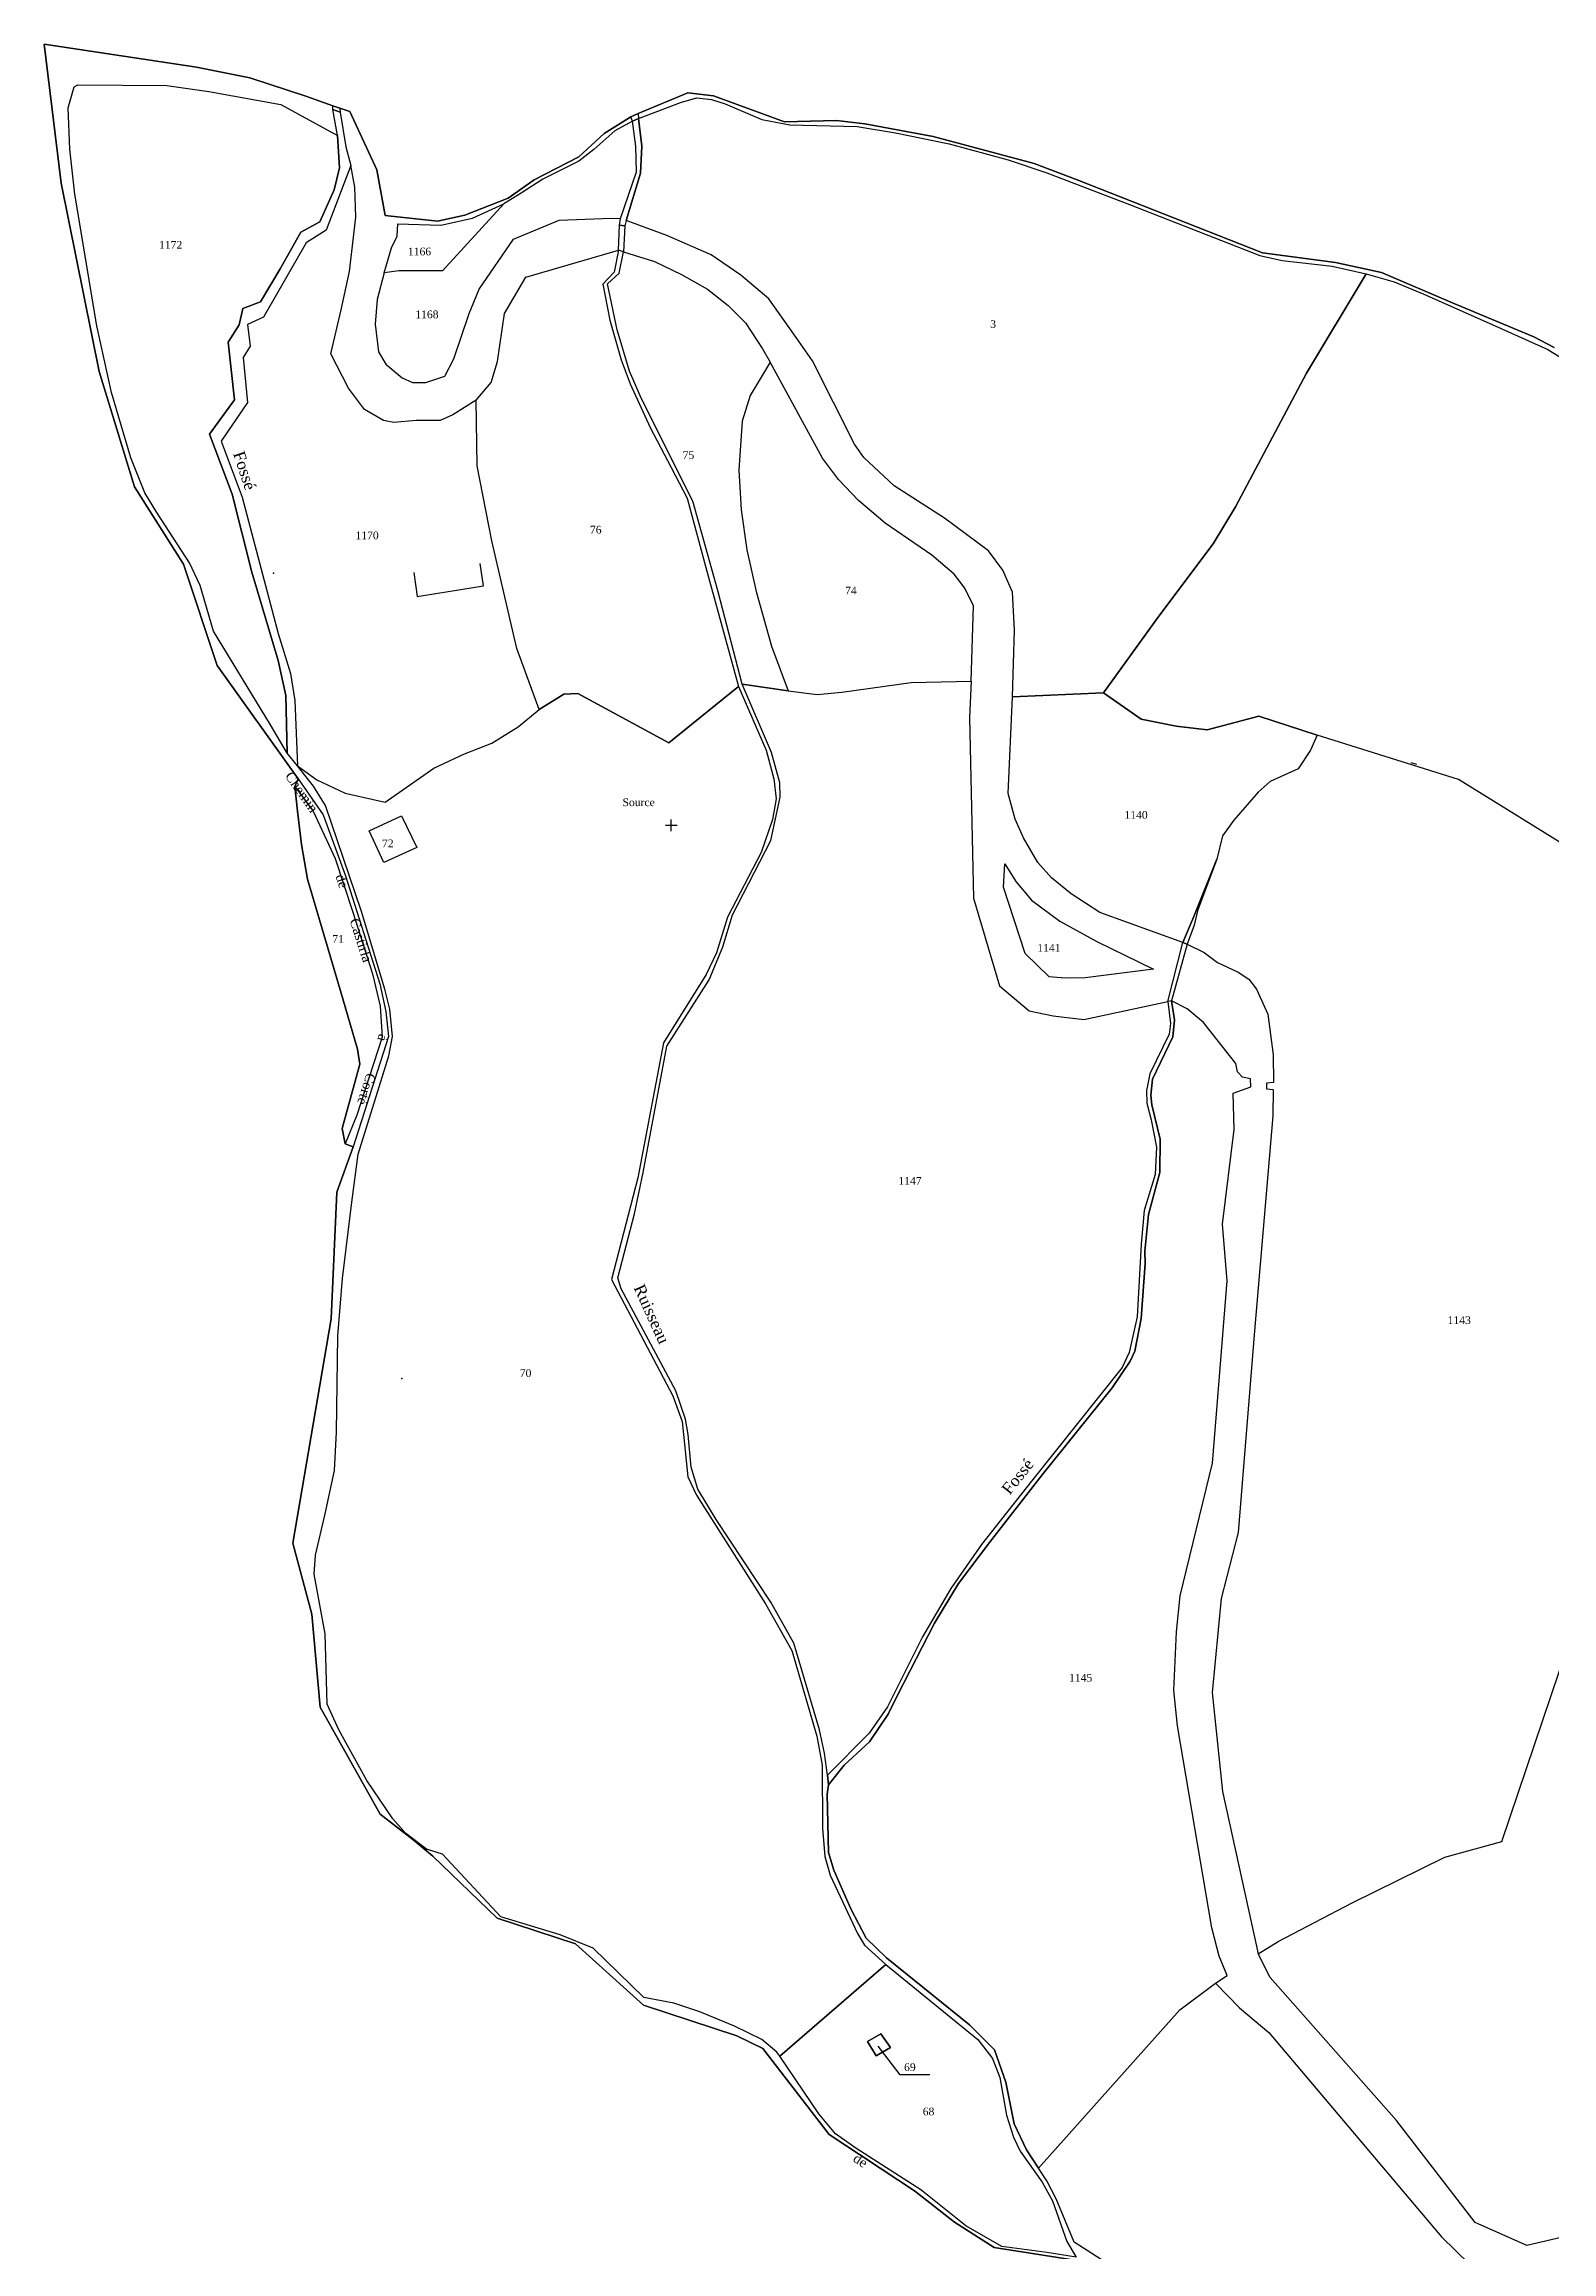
# Model space of a CAD drawing. Extents: x 1206804 to 1210977, y 6152742 to 6157901.
# Drawn here: x 1206804 to 1207196, y 6157327 to 6157901 of the extents above; entities that cross this region are included whole.
import ezdxf

# ---------------------------------------------------------------- set-up
doc = ezdxf.new("R2010")
doc.units = 0
doc.linetypes.add('CONTINU', pattern=[0])
doc.layers.get('0').update_dxf_attribs({"linetype": 'CONTINU'})
for name, color, linetype in [('1FLECHEFL', 7, 'CONTINU'), ('1LIEUDIT', 7, 'CONTINU'), ('1PARCELLE', 7, 'CONTINU'), ('1SECTION', 7, 'CONTINU'), ('1SUBDSECT', 7, 'CONTINU'), ('1TRONFLUV', 7, 'CONTINU'), ('1TROUPARCELLE', 7, 'CONTINU'), ('1ZONCOMM', 7, 'CONTINU'), ('3BATIDUR', 7, 'CONTINU'), ('3CADB', 7, 'CONTINU'), ('3CALVAIRE', 7, 'CONTINU'), ('3CALVAIRETEX', 7, 'CONTINU'), ('3FISCLINE', 7, 'CONTINUOUS'), ('3FLECHEPAR', 7, 'CONTINU'), ('3MURNONMI', 7, 'CONTINU'), ('3PARCELLETEX', 7, 'CONTINU'), ('3PONT', 7, 'CONTINU'), ('3TRONFLUVTEX', 7, 'CONTINU'), ('3ZONCOMMTEX', 7, 'CONTINU')]:
    doc.layers.add(name, color=color, linetype=linetype)
doc.styles.get("Standard").update_dxf_attribs({"font": 'Times New Roman'})

# ---------------------------------------------------------------- blocks, each defined once
blk = doc.blocks.new('CADORDB')
blk.add_point((0, 0))
blk = doc.blocks.new('DETATOPO')
for points in [[(-1.5, 0), (1.5, 0)], [(0, -1.5), (0, 1.5)]]:
    blk.add_lwpolyline(points)
blk = doc.blocks.new('FLECHRU1')
blk.add_point((0, 0))
blk = doc.blocks.new('MURNOMI')
blk.add_line((-0.75, 0.5), (0.75, 0.5))

msp = doc.modelspace()

# ---------------------------------------------------------------- linework, layer by layer
at = {"layer": '1LIEUDIT'}
msp.add_lwpolyline([(1207072.26, 6157325.24), (1207051.26, 6157328.54), (1207040.92, 6157335.09), (1207030.57, 6157343.23), (1207008.4, 6157357.87), (1206991.15, 6157380.25), (1206984.38, 6157383.53), (1206960.15, 6157391.48), (1206942.45, 6157407.42), (1206922.1, 6157414.15), (1206905.36, 6157430.22), (1206900.15, 6157434.58), (1206891.65, 6157441.14), (1206876.05, 6157468.96), (1206873.92, 6157493.11), (1206868.98, 6157511.56), (1206878.88, 6157569.82), (1206880.41, 6157602.74), (1206884.6, 6157614.51), (1206882.6, 6157615.26), (1206881.77, 6157619.28), (1206886.34, 6157636.01), (1206885.79, 6157639.91), (1206881.96, 6157652.96), (1206872.76, 6157684.04), (1206871.24, 6157693.05), (1206870.14, 6157701.75), (1206869.52, 6157708.14), (1206869.52, 6157708.14), (1206870.36, 6157710.15), (1206849.26, 6157739.54), (1206840.51, 6157765.94), (1206827.79, 6157785.96), (1206818.59, 6157815.96), (1206808.74, 6157864.88), (1206804.31, 6157901.02), (1206843.93, 6157895.01), (1206857.82, 6157892.23), (1206872.36, 6157887.49), (1206879.34, 6157885.03), (1206881.21, 6157884.38), (1206883.77, 6157883.48), (1206890.76, 6157868.34), (1206892.94, 6157856.54), (1206906.6, 6157855), (1206913.66, 6157856.56), (1206924.95, 6157860.97), (1206931.73, 6157865.77), (1206943.27, 6157871.71), (1206949.86, 6157877.78), (1206956.81, 6157882.17), (1206958.75, 6157882.98), (1206971.6, 6157888.33), (1206978.3, 6157887.56), (1206996.73, 6157880.84), (1207010.31, 6157881.18), (1207017.65, 6157880.34), (1207035.42, 6157877.06), (1207061.62, 6157870.04), (1207072.85, 6157865.75), (1207121.03, 6157846.78), (1207139.96, 6157844.32), (1207151.97, 6157841.68), (1207170.6, 6157833.75), (1207191.53, 6157824.99), (1207196.84, 6157822.18)], dxfattribs=at)
at = {"layer": '1PARCELLE'}
for points in [[(1206867.13, 6157731.82), (1206867.48, 6157716.76), (1206863.18, 6157724.14), (1206848.3, 6157748.54), (1206844.85, 6157760.35), (1206842.07, 6157766.25), (1206833.61, 6157779.29), (1206830.51, 6157784.48), (1206826.86, 6157793.5), (1206821.83, 6157810.53), (1206818.04, 6157827.79), (1206812.32, 6157862.05), (1206810.95, 6157873.73), (1206810.55, 6157884.46), (1206812.14, 6157889.97), (1206813.08, 6157890.48), (1206836.21, 6157890.3), (1206847.14, 6157888.75), (1206865.87, 6157885.34), (1206880.61, 6157877.26), (1206881.05, 6157868.85), (1206879.67, 6157863.21), (1206875.96, 6157854.87), (1206871.02, 6157852.21), (1206865.64, 6157842.67), (1206860.53, 6157834.08), (1206855.95, 6157832.38), (1206854.99, 6157828.11), (1206852.15, 6157823.63), (1206853.82, 6157808.58), (1206847.3, 6157799.69), (1206853.21, 6157784.07), (1206858.32, 6157763.84), (1206865.16, 6157740.84), (1206867.13, 6157731.82)], [(1207147.99, 6157841.36), (1207132.49, 6157815.57), (1207114.02, 6157780.8), (1207108.16, 6157771.21), (1207094.08, 6157752.4), (1207079.71, 6157732.45), (1207055.99, 6157731.46), (1207056.54, 6157748.78), (1207056.06, 6157758.6), (1207053.56, 6157764.37), (1207049.83, 6157769.37), (1207038.33, 6157777.82), (1207025.23, 6157786.27), (1207017.37, 6157793.66), (1207014.94, 6157797.08), (1207004.02, 6157818.73), (1206999.18, 6157825.68), (1206992.67, 6157834.83), (1206985.43, 6157841.03), (1206977.7, 6157846.3), (1206966.17, 6157851.29), (1206955.58, 6157855.21), (1206959.3, 6157867.47), (1206959.65, 6157874.51), (1206958.82, 6157881.69), (1206970.02, 6157885.99), (1206973.94, 6157887.07), (1206977.81, 6157886.68), (1206981.32, 6157885.48), (1206990.91, 6157881.42), (1206998.19, 6157880.02), (1207015.61, 6157879.61), (1207025.64, 6157877.97), (1207039.57, 6157875.1), (1207054.92, 6157870.97), (1207064.93, 6157867.59), (1207086.47, 6157859.34), (1207120.3, 6157846.07), (1207126.1, 6157844.84), (1207139.16, 6157843.35), (1207147.99, 6157841.36)], [(1206923.79, 6157859.57), (1206907.82, 6157842.09), (1206896.48, 6157842.16), (1206892.72, 6157841.59), (1206890.86, 6157834.68), (1206890.4, 6157828.27), (1206891.23, 6157821.1), (1206893.12, 6157817.91), (1206897.42, 6157814.36), (1206900.1, 6157813.14), (1206903.51, 6157813.14), (1206908.47, 6157814.75), (1206910.8, 6157819.24), (1206914.82, 6157831.02), (1206917.42, 6157837.39), (1206926.31, 6157850.39), (1206938.18, 6157855.28), (1206951.71, 6157855.84), (1206954.13, 6157855.7), (1206958.29, 6157867.85), (1206958.1, 6157874.51), (1206957.21, 6157881), (1206952.63, 6157878.52), (1206947.19, 6157873.62), (1206943.29, 6157870.62), (1206933.98, 6157865.96), (1206928.32, 6157862.26), (1206923.79, 6157859.57)], [(1206933, 6157728.14), (1206927.21, 6157743.99), (1206920.72, 6157771.98), (1206916.87, 6157791.5), (1206916.59, 6157808.54), (1206910.58, 6157804.71), (1206907.29, 6157803.25), (1206901.04, 6157803.24), (1206895.23, 6157802.68), (1206892.52, 6157803.25), (1206887.59, 6157806.1), (1206883.46, 6157811.68), (1206878.84, 6157820.55), (1206881.53, 6157832.03), (1206883.69, 6157841.97), (1206885.35, 6157856.05), (1206885.07, 6157863.9), (1206884.03, 6157869.51), (1206877.65, 6157852.68), (1206872.4, 6157849.38), (1206861.34, 6157830.06), (1206857.2, 6157828.14), (1206857.84, 6157822.58), (1206856.03, 6157819.6), (1206857.21, 6157807.92), (1206850.33, 6157797.87), (1206855.82, 6157783.32), (1206865.18, 6157747.91), (1206868.32, 6157737.46), (1206869.48, 6157730.47), (1206870.15, 6157713.52), (1206875.16, 6157709.89), (1206882.58, 6157706.38), (1206892.96, 6157704.06), (1206905.58, 6157712.91), (1206913.6, 6157716.6), (1206920.66, 6157719.39), (1206927.57, 6157723.65), (1206933, 6157728.14)], [(1206923.79, 6157859.57), (1206907.82, 6157842.09), (1206896.48, 6157842.16), (1206892.72, 6157841.59), (1206894.63, 6157848.13), (1206896.07, 6157851.12), (1206896.27, 6157854.3), (1206907.43, 6157854.02), (1206915.69, 6157855.82), (1206923.79, 6157859.57)], [(1206933, 6157728.14), (1206927.21, 6157743.99), (1206920.72, 6157771.98), (1206916.87, 6157791.5), (1206916.59, 6157808.54), (1206920.48, 6157813.15), (1206922.12, 6157818.57), (1206924.01, 6157831.08), (1206929.52, 6157840.46), (1206953.62, 6157847.52), (1206952.52, 6157841.77), (1206949.54, 6157838.66), (1206951.39, 6157829.28), (1206954.28, 6157819.04), (1206956.61, 6157812.79), (1206961.83, 6157801.42), (1206967.29, 6157791), (1206971.49, 6157783.09), (1206976.3, 6157765.02), (1206984.78, 6157734.1), (1206966.67, 6157719.53), (1206943.02, 6157732.33), (1206939.38, 6157732.14), (1206933, 6157728.14)], [(1206997.74, 6157733), (1206985.74, 6157734.69), (1206979.5, 6157758.72), (1206972.94, 6157782.26), (1206959.55, 6157808.84), (1206956.47, 6157816.09), (1206953.29, 6157826.8), (1206950.76, 6157838.76), (1206953.77, 6157841.52), (1206954.92, 6157847.03), (1206962.94, 6157844.58), (1206969.99, 6157841.18), (1206976.78, 6157837.33), (1206982.16, 6157833.1), (1206986.59, 6157828.62), (1206991.05, 6157821.86), (1206993.05, 6157818.38), (1206987.8, 6157809.73), (1206985.79, 6157803.04), (1206984.86, 6157790.36), (1206985.47, 6157779.99), (1206986.95, 6157769.63), (1206989.4, 6157758.79), (1206993.37, 6157744.6), (1206997.74, 6157733)], [(1206997.74, 6157733), (1207005.23, 6157732.08), (1207011.64, 6157732.64), (1207029.7, 6157735.16), (1207045.27, 6157735.51), (1207045.87, 6157755.1), (1207043.68, 6157759.71), (1207040.89, 6157763.28), (1207035.06, 6157768.28), (1207022.93, 6157776.58), (1207015.96, 6157782.49), (1207010.82, 6157787.88), (1207006.67, 6157793.45), (1206993.05, 6157818.38), (1206987.8, 6157809.73), (1206985.79, 6157803.04), (1206984.86, 6157790.36), (1206985.47, 6157779.99), (1206986.95, 6157769.63), (1206989.4, 6157758.79), (1206993.37, 6157744.6), (1206997.74, 6157733)], [(1206994.81, 6157379.28), (1206990.84, 6157382.61), (1206983.76, 6157386.08), (1206974.73, 6157389.79), (1206968, 6157392.04), (1206960.23, 6157393.48), (1206947.07, 6157406.33), (1206938.43, 6157409.79), (1206923.05, 6157414.44), (1206907.9, 6157430.73), (1206903.68, 6157432.02), (1206898.26, 6157436.2), (1206894.93, 6157439.96), (1206888.23, 6157449.85), (1206880.95, 6157463), (1206877.92, 6157469.71), (1206877.36, 6157487.95), (1206874.49, 6157503.46), (1206874.83, 6157508.42), (1206877.32, 6157519.16), (1206879.77, 6157530.46), (1206880.3, 6157540.39), (1206880.69, 6157565.44), (1206881.86, 6157580.35), (1206884.26, 6157600.15), (1206885.94, 6157612.58), (1206893.95, 6157638.13), (1206894.89, 6157643.2), (1206894.15, 6157650.32), (1206892.91, 6157655.51), (1206886.77, 6157675.69), (1206877.49, 6157703.18), (1206874.34, 6157708.24), (1206870.15, 6157713.52), (1206875.16, 6157709.89), (1206882.58, 6157706.38), (1206892.96, 6157704.06), (1206905.58, 6157712.91), (1206913.6, 6157716.6), (1206920.66, 6157719.39), (1206927.57, 6157723.65), (1206933, 6157728.14), (1206939.38, 6157732.14), (1206943.02, 6157732.33), (1206966.67, 6157719.53), (1206984.78, 6157734.1), (1206991.97, 6157717.58), (1206994.02, 6157710.15), (1206994.58, 6157704.97), (1206993.61, 6157699.59), (1206990.73, 6157690.98), (1206981.93, 6157674.15), (1206979.06, 6157664.94), (1206976.38, 6157659.33), (1206965.29, 6157641.5), (1206958.67, 6157606.48), (1206951.78, 6157580.05), (1206967.76, 6157549.85), (1206970.13, 6157543.18), (1206971.61, 6157528.8), (1206973.87, 6157524.04), (1206991.86, 6157495.82), (1206998.66, 6157483.67), (1207005.18, 6157461.37), (1207006.54, 6157453.9), (1207006.63, 6157437.47), (1207007.23, 6157430.14), (1207008.63, 6157425.29), (1207015.71, 6157410.12), (1207017.6, 6157407.05), (1207023.13, 6157402.05), (1206995.57, 6157378.29), (1206994.81, 6157379.28)], [(1206997.74, 6157733), (1207005.23, 6157732.08), (1207011.64, 6157732.64), (1207029.7, 6157735.16), (1207045.27, 6157735.51), (1207044.88, 6157726.1), (1207045.92, 6157679.11), (1207052.62, 6157656.31), (1207060.36, 6157649.83), (1207066.61, 6157648.52), (1207074.53, 6157647.59), (1207096.41, 6157652.26), (1207097.06, 6157646.59), (1207096.79, 6157643.79), (1207091.77, 6157633.51), (1207090.9, 6157629.19), (1207090.91, 6157625.88), (1207092.08, 6157621.51), (1207093.44, 6157614.45), (1207093.11, 6157607.35), (1207090.27, 6157598), (1207089.45, 6157589.24), (1207088.4, 6157570.37), (1207086.38, 6157561.11), (1207084.58, 6157557.21), (1207060.97, 6157527.68), (1207047.99, 6157511.17), (1207040.01, 6157499.73), (1207032.67, 6157487.22), (1207023.58, 6157469.06), (1207018.8, 6157462.21), (1207007.94, 6157451.26), (1207007.18, 6157456.98), (1207005.85, 6157463.07), (1206999.18, 6157485.57), (1206993.17, 6157496.24), (1206979.03, 6157517.66), (1206974.22, 6157525.59), (1206972.48, 6157531.3), (1206971.75, 6157539.81), (1206971.06, 6157543.77), (1206968.52, 6157551.09), (1206954.34, 6157577.63), (1206953.42, 6157580.44), (1206957.75, 6157597.09), (1206960.01, 6157607.83), (1206966.18, 6157640.7), (1206977.17, 6157657.95), (1206980.69, 6157666.44), (1206983.25, 6157674.76), (1206993.22, 6157694.09), (1206995.67, 6157705.36), (1206995.58, 6157709.08), (1206993.38, 6157716.98), (1206985.74, 6157734.69), (1206997.74, 6157733)], [(1207079.71, 6157732.45), (1207089.51, 6157725.64), (1207098.58, 6157723.84), (1207106.62, 6157722.89), (1207120.04, 6157726.39), (1207135.25, 6157721.48), (1207133.53, 6157717.59), (1207130.29, 6157712.71), (1207122.99, 6157709.43), (1207119.85, 6157706.63), (1207113.54, 6157699.41), (1207110.62, 6157695.3), (1207109.12, 6157689.25), (1207103.16, 6157674.38), (1207100.28, 6157667.57), (1207078.77, 6157675.37), (1207071.28, 6157680.22), (1207066.18, 6157684.44), (1207062.6, 6157688.38), (1207058.88, 6157694.78), (1207056.71, 6157699.66), (1207054.91, 6157706.35), (1207055.99, 6157731.46), (1207079.71, 6157732.45)], [(1206885.6, 6157622.78), (1206882.6, 6157615.26), (1206881.77, 6157619.28), (1206886.34, 6157636.01), (1206885.79, 6157639.91), (1206881.96, 6157652.96), (1206872.76, 6157684.04), (1206871.24, 6157693.05), (1206870.14, 6157701.75), (1206869.52, 6157708.14), (1206874.21, 6157701.76), (1206879.93, 6157689.4), (1206884.55, 6157675.5), (1206889.67, 6157659.51), (1206891.69, 6157651.06), (1206892.14, 6157643), (1206885.6, 6157622.78)], [(1206892.61, 6157688.41), (1206888.77, 6157696.62), (1206897.23, 6157700.53), (1206901.18, 6157692.33), (1206892.61, 6157688.41)], [(1207053.68, 6157681.97), (1207054.07, 6157688.02), (1207056.91, 6157683.48), (1207060.98, 6157678.62), (1207068.33, 6157673.12), (1207077.97, 6157667.88), (1207092.66, 6157660.7), (1207074.93, 6157658.42), (1207069.7, 6157658.36), (1207065.57, 6157658.72), (1207059.29, 6157664.77), (1207053.68, 6157681.97)], [(1207062.83, 6157349.12), (1207099.57, 6157390.25), (1207108.78, 6157397.25), (1207111.83, 6157399.24), (1207109.76, 6157404.21), (1207107.85, 6157411.6), (1207098.95, 6157464.07), (1207097.97, 6157473.29), (1207098.68, 6157488.47), (1207099.65, 6157497.85), (1207108, 6157532.32), (1207109.1, 6157545.17), (1207111.87, 6157579.67), (1207110.65, 6157594.4), (1207113.68, 6157619.03), (1207113.43, 6157628.47), (1207117.96, 6157630.07), (1207117.91, 6157632.16), (1207115.81, 6157632.66), (1207114.49, 6157633.97), (1207114.11, 6157636.21), (1207105.64, 6157646.85), (1207101.47, 6157650.38), (1207097.37, 6157652.41), (1207098.13, 6157647.54), (1207097.73, 6157643.12), (1207092.43, 6157632.11), (1207091.96, 6157627.94), (1207092.23, 6157625.4), (1207094.45, 6157616.48), (1207094.3, 6157607.81), (1207091.39, 6157596.98), (1207090.46, 6157587.41), (1207090.52, 6157584.17), (1207089.5, 6157569.89), (1207087.8, 6157561.42), (1207086.6, 6157558.81), (1207081.91, 6157551.87), (1207063.73, 6157529.3), (1207050.04, 6157511.69), (1207042.03, 6157501.05), (1207035.76, 6157490.75), (1207026.18, 6157472.02), (1207023.75, 6157467.13), (1207018.9, 6157459.95), (1207012.3, 6157453.84), (1207008.18, 6157448.79), (1207007.87, 6157446.36), (1207008.2, 6157431.14), (1207009.55, 6157426.61), (1207013.99, 6157416.49), (1207018.03, 6157408.91), (1207023.3, 6157403.8), (1207044.89, 6157386.39), (1207051.37, 6157379.86), (1207054.34, 6157371.48), (1207056.5, 6157360.71), (1207059.69, 6157353.88), (1207062.83, 6157349.12)], [(1207064.99, 6157327.26), (1207053.28, 6157328.8), (1207043.87, 6157334.17), (1207032.24, 6157343.51), (1207015.34, 6157354.31), (1207010.03, 6157358.09), (1207005.71, 6157363.24), (1206995.57, 6157378.29), (1207023.13, 6157402.05), (1207047.06, 6157382.57), (1207050.8, 6157377.64), (1207052.7, 6157372.71), (1207054.51, 6157362.93), (1207056.27, 6157357.17), (1207058.06, 6157353.58), (1207063.77, 6157345.49), (1207066.44, 6157340.65), (1207070.19, 6157330.07), (1207072.59, 6157326.03), (1207064.99, 6157327.26)], [(1207021.79, 6157384.04), (1207018.36, 6157382.06), (1207020.63, 6157378.38), (1207024.32, 6157380.53), (1207021.79, 6157384.04)]]:
    msp.add_lwpolyline(points, close=True, dxfattribs=at)
for points in [[(1207203.55, 6157690.35), (1207172, 6157709.94), (1207135.25, 6157721.48), (1207120.04, 6157726.39), (1207106.62, 6157722.89), (1207098.58, 6157723.84), (1207089.51, 6157725.64), (1207079.71, 6157732.45), (1207094.08, 6157752.4), (1207108.16, 6157771.21), (1207114.02, 6157780.8), (1207132.49, 6157815.57), (1207147.99, 6157841.36), (1207155.28, 6157839.28), (1207162.96, 6157836.02), (1207181.51, 6157827.82), (1207195.18, 6157821.7), (1207201.88, 6157817.65)], [(1207203.55, 6157690.35), (1207172, 6157709.94), (1207135.25, 6157721.48), (1207133.53, 6157717.59), (1207130.29, 6157712.71), (1207122.99, 6157709.43), (1207119.85, 6157706.63), (1207113.54, 6157699.41), (1207110.62, 6157695.3), (1207109.12, 6157689.25), (1207104.14, 6157675.83), (1207103.22, 6157672.13), (1207101.46, 6157667.14), (1207105.81, 6157664.97), (1207109.29, 6157662.45), (1207114.7, 6157659.92), (1207117.5, 6157658.06), (1207119.45, 6157655.45), (1207122.42, 6157648.97), (1207123.78, 6157638.41), (1207123.84, 6157631.24), (1207122.08, 6157631.03), (1207122.07, 6157629.6), (1207123.76, 6157629.41), (1207123.67, 6157622.58), (1207118.94, 6157566.69), (1207114.68, 6157514.27), (1207110.26, 6157497.16), (1207107.93, 6157472.73), (1207110.59, 6157446.98), (1207119.86, 6157404.81), (1207119.86, 6157404.81), (1207125.1, 6157408.05), (1207144.34, 6157418.1), (1207168.42, 6157429.98), (1207183.23, 6157434.01), (1207208.68, 6157509.37)], [(1207215, 6157334.98), (1207189.76, 6157329.02), (1207176.29, 6157335.01), (1207155.86, 6157361.54), (1207123.03, 6157398.68), (1207119.86, 6157404.81), (1207125.1, 6157408.05), (1207144.34, 6157418.1), (1207168.42, 6157429.98), (1207183.23, 6157434.01), (1207208.68, 6157509.37)], [(1207095.3, 6157315.06), (1207072.06, 6157329.91), (1207067.42, 6157341.21), (1207064.99, 6157345.9), (1207062.83, 6157349.12), (1207099.57, 6157390.25), (1207108.78, 6157397.25), (1207115.01, 6157390.83), (1207122.65, 6157384.4), (1207167.57, 6157331.31), (1207178.61, 6157320.49)]]:
    msp.add_lwpolyline(points, dxfattribs=at)
at = {"layer": '1SECTION'}
msp.add_lwpolyline([(1207196.84, 6157822.18), (1207191.53, 6157824.99), (1207170.6, 6157833.75), (1207151.97, 6157841.68), (1207139.96, 6157844.32), (1207121.03, 6157846.78), (1207072.85, 6157865.75), (1207061.62, 6157870.04), (1207035.42, 6157877.06), (1207017.65, 6157880.34), (1207010.31, 6157881.18), (1206996.73, 6157880.84), (1206978.3, 6157887.56), (1206971.6, 6157888.33), (1206958.75, 6157882.98), (1206956.81, 6157882.17), (1206949.86, 6157877.78), (1206943.27, 6157871.71), (1206931.73, 6157865.77), (1206924.95, 6157860.97), (1206913.66, 6157856.56), (1206906.6, 6157855), (1206892.94, 6157856.54), (1206890.76, 6157868.34), (1206883.77, 6157883.48), (1206881.21, 6157884.38), (1206879.34, 6157885.03), (1206872.36, 6157887.49), (1206857.82, 6157892.23), (1206843.93, 6157895.01), (1206804.31, 6157901.02), (1206808.74, 6157864.88), (1206818.59, 6157815.96), (1206827.79, 6157785.96), (1206840.51, 6157765.94), (1206849.26, 6157739.54), (1206870.36, 6157710.15), (1206869.52, 6157708.14), (1206870.14, 6157701.75), (1206871.24, 6157693.05), (1206872.76, 6157684.04), (1206881.96, 6157652.96), (1206885.79, 6157639.91), (1206886.34, 6157636.01), (1206881.77, 6157619.28), (1206882.6, 6157615.26), (1206884.6, 6157614.51), (1206880.41, 6157602.74), (1206878.88, 6157569.82), (1206868.98, 6157511.56), (1206873.92, 6157493.11), (1206876.05, 6157468.96), (1206891.65, 6157441.14), (1206900.15, 6157434.58), (1206905.36, 6157430.22), (1206922.1, 6157414.15), (1206942.45, 6157407.42), (1206960.15, 6157391.48), (1206984.38, 6157383.53), (1206991.15, 6157380.25), (1207008.4, 6157357.87), (1207030.57, 6157343.23), (1207040.92, 6157335.09), (1207051.26, 6157328.54), (1207072.26, 6157325.24)], dxfattribs=at)
at = {"layer": '1SUBDSECT'}
msp.add_lwpolyline([(1207196.84, 6157822.18), (1207191.53, 6157824.99), (1207170.6, 6157833.75), (1207151.97, 6157841.68), (1207139.96, 6157844.32), (1207121.03, 6157846.78), (1207072.85, 6157865.75), (1207061.62, 6157870.04), (1207035.42, 6157877.06), (1207017.65, 6157880.34), (1207010.31, 6157881.18), (1206996.73, 6157880.84), (1206978.3, 6157887.56), (1206971.6, 6157888.33), (1206958.75, 6157882.98), (1206956.81, 6157882.17), (1206949.86, 6157877.78), (1206943.27, 6157871.71), (1206931.73, 6157865.77), (1206924.95, 6157860.97), (1206913.66, 6157856.56), (1206906.6, 6157855), (1206892.94, 6157856.54), (1206890.76, 6157868.34), (1206883.77, 6157883.48), (1206881.21, 6157884.38), (1206879.34, 6157885.03), (1206872.36, 6157887.49), (1206857.82, 6157892.23), (1206843.93, 6157895.01), (1206804.31, 6157901.02), (1206808.74, 6157864.88), (1206818.59, 6157815.96), (1206827.79, 6157785.96), (1206840.51, 6157765.94), (1206849.26, 6157739.54), (1206870.36, 6157710.15), (1206869.52, 6157708.14), (1206870.14, 6157701.75), (1206871.24, 6157693.05), (1206872.76, 6157684.04), (1206881.96, 6157652.96), (1206885.79, 6157639.91), (1206886.34, 6157636.01), (1206881.77, 6157619.28), (1206882.6, 6157615.26), (1206884.6, 6157614.51), (1206880.41, 6157602.74), (1206878.88, 6157569.82), (1206868.98, 6157511.56), (1206873.92, 6157493.11), (1206876.05, 6157468.96), (1206891.65, 6157441.14), (1206900.15, 6157434.58), (1206905.36, 6157430.22), (1206922.1, 6157414.15), (1206942.45, 6157407.42), (1206960.15, 6157391.48), (1206984.38, 6157383.53), (1206991.15, 6157380.25), (1207008.4, 6157357.87), (1207030.57, 6157343.23), (1207040.92, 6157335.09), (1207051.26, 6157328.54), (1207072.26, 6157325.24)], dxfattribs=at)
at = {"layer": '1TRONFLUV'}
for points in [[(1206870.15, 6157713.52), (1206867.48, 6157716.76), (1206867.13, 6157731.82), (1206865.16, 6157740.84), (1206858.32, 6157763.84), (1206853.21, 6157784.07), (1206847.3, 6157799.69), (1206853.82, 6157808.58), (1206852.15, 6157823.63), (1206854.99, 6157828.11), (1206855.95, 6157832.38), (1206860.53, 6157834.08), (1206865.64, 6157842.67), (1206871.02, 6157852.21), (1206875.96, 6157854.87), (1206879.67, 6157863.21), (1206881.05, 6157868.85), (1206880.61, 6157877.26), (1206879.35, 6157884.02), (1206881.25, 6157883.31), (1206882.77, 6157874.32), (1206884.03, 6157869.51), (1206877.65, 6157852.68), (1206872.4, 6157849.38), (1206861.34, 6157830.06), (1206857.2, 6157828.14), (1206857.84, 6157822.58), (1206856.03, 6157819.6), (1206857.21, 6157807.92), (1206850.33, 6157797.87), (1206855.82, 6157783.32), (1206865.18, 6157747.91), (1206868.32, 6157737.46), (1206869.48, 6157730.47), (1206870.15, 6157713.52)], [(1206955.58, 6157855.21), (1206955.27, 6157853.85), (1206953.83, 6157853.96), (1206954.13, 6157855.7), (1206958.29, 6157867.85), (1206958.1, 6157874.51), (1206957.21, 6157881), (1206958.82, 6157881.69), (1206959.65, 6157874.51), (1206959.3, 6157867.47), (1206955.58, 6157855.21)], [(1207109.12, 6157689.25), (1207104.14, 6157675.83), (1207103.22, 6157672.13), (1207101.46, 6157667.14), (1207100.28, 6157667.57), (1207103.16, 6157674.38), (1207109.12, 6157689.25)], [(1207007.94, 6157451.26), (1207008.18, 6157448.79), (1207012.3, 6157453.84), (1207018.9, 6157459.95), (1207023.75, 6157467.13), (1207026.18, 6157472.02), (1207035.76, 6157490.75), (1207042.03, 6157501.05), (1207050.04, 6157511.69), (1207063.73, 6157529.3), (1207081.91, 6157551.87), (1207086.6, 6157558.81), (1207087.8, 6157561.42), (1207089.5, 6157569.89), (1207090.52, 6157584.17), (1207090.46, 6157587.41), (1207091.39, 6157596.98), (1207094.3, 6157607.81), (1207094.45, 6157616.48), (1207092.23, 6157625.4), (1207091.96, 6157627.94), (1207092.43, 6157632.11), (1207097.73, 6157643.12), (1207098.13, 6157647.54), (1207097.37, 6157652.41), (1207096.41, 6157652.26), (1207097.06, 6157646.59), (1207096.79, 6157643.79), (1207091.77, 6157633.51), (1207090.9, 6157629.19), (1207090.91, 6157625.88), (1207092.08, 6157621.51), (1207093.44, 6157614.45), (1207093.11, 6157607.35), (1207090.27, 6157598), (1207089.45, 6157589.24), (1207088.4, 6157570.37), (1207086.38, 6157561.11), (1207084.58, 6157557.21), (1207060.97, 6157527.68), (1207047.99, 6157511.17), (1207040.01, 6157499.73), (1207032.67, 6157487.22), (1207023.58, 6157469.06), (1207018.8, 6157462.21), (1207007.94, 6157451.26)]]:
    msp.add_lwpolyline(points, close=True, dxfattribs=at)
msp.add_lwpolyline([(1207095.3, 6157315.06), (1207072.06, 6157329.91), (1207067.42, 6157341.21), (1207064.99, 6157345.9), (1207062.83, 6157349.12), (1207059.69, 6157353.88), (1207056.5, 6157360.71), (1207054.34, 6157371.48), (1207051.37, 6157379.86), (1207044.89, 6157386.39), (1207023.3, 6157403.8), (1207018.03, 6157408.91), (1207013.99, 6157416.49), (1207009.55, 6157426.61), (1207008.2, 6157431.14), (1207007.87, 6157446.36), (1207008.18, 6157448.79), (1207007.94, 6157451.26), (1207007.18, 6157456.98), (1207005.85, 6157463.07), (1206999.18, 6157485.57), (1206993.17, 6157496.24), (1206979.03, 6157517.66), (1206974.22, 6157525.59), (1206972.48, 6157531.3), (1206971.75, 6157539.81), (1206971.06, 6157543.77), (1206968.52, 6157551.09), (1206954.34, 6157577.63), (1206953.42, 6157580.44), (1206957.75, 6157597.09), (1206960.01, 6157607.83), (1206966.18, 6157640.7), (1206977.17, 6157657.95), (1206980.69, 6157666.44), (1206983.25, 6157674.76), (1206993.22, 6157694.09), (1206995.67, 6157705.36), (1206995.58, 6157709.08), (1206993.38, 6157716.98), (1206985.74, 6157734.69), (1206979.5, 6157758.72), (1206972.94, 6157782.26), (1206959.55, 6157808.84), (1206956.47, 6157816.09), (1206953.29, 6157826.8), (1206950.76, 6157838.76), (1206953.77, 6157841.52), (1206954.92, 6157847.03), (1206953.62, 6157847.52), (1206952.52, 6157841.77), (1206949.54, 6157838.66), (1206951.39, 6157829.28), (1206954.28, 6157819.04), (1206956.61, 6157812.79), (1206961.83, 6157801.42), (1206967.29, 6157791), (1206971.49, 6157783.09), (1206976.3, 6157765.02), (1206984.78, 6157734.1), (1206991.97, 6157717.58), (1206994.02, 6157710.15), (1206994.58, 6157704.97), (1206993.61, 6157699.59), (1206990.73, 6157690.98), (1206981.93, 6157674.15), (1206979.06, 6157664.94), (1206976.38, 6157659.33), (1206965.29, 6157641.5), (1206958.67, 6157606.48), (1206951.78, 6157580.05), (1206967.76, 6157549.85), (1206970.13, 6157543.18), (1206971.61, 6157528.8), (1206973.87, 6157524.04), (1206991.86, 6157495.82), (1206998.66, 6157483.67), (1207005.18, 6157461.37), (1207006.54, 6157453.9), (1207006.63, 6157437.47), (1207007.23, 6157430.14), (1207008.63, 6157425.29), (1207015.71, 6157410.12), (1207017.6, 6157407.05), (1207023.13, 6157402.05), (1207047.06, 6157382.57), (1207050.8, 6157377.64), (1207052.7, 6157372.71), (1207054.51, 6157362.93), (1207056.27, 6157357.17), (1207058.06, 6157353.58), (1207063.77, 6157345.49), (1207066.44, 6157340.65), (1207070.19, 6157330.07), (1207072.59, 6157326.03)], dxfattribs=at)
at = {"layer": '1TROUPARCELLE'}
for points in [[(1206888.77, 6157696.62), (1206897.23, 6157700.53), (1206901.18, 6157692.33), (1206892.61, 6157688.41), (1206888.77, 6157696.62)], [(1207018.36, 6157382.06), (1207021.79, 6157384.04), (1207024.32, 6157380.53), (1207020.63, 6157378.38), (1207018.36, 6157382.06)]]:
    msp.add_lwpolyline(points, close=True, dxfattribs=at)
at = {"layer": '1ZONCOMM'}
for points in [[(1206870.36, 6157710.15), (1206876.86, 6157700.8), (1206882.65, 6157684.92), (1206891.56, 6157656.85), (1206893.09, 6157649.7), (1206893.8, 6157643.17), (1206884.6, 6157614.51)], [(1206870.36, 6157710.15), (1206876.86, 6157700.8), (1206882.65, 6157684.92), (1206891.56, 6157656.85), (1206893.09, 6157649.7), (1206893.8, 6157643.17), (1206884.6, 6157614.51)], [(1206884.6, 6157614.51), (1206880.41, 6157602.74), (1206878.88, 6157569.82), (1206868.98, 6157511.56), (1206873.92, 6157493.11), (1206876.05, 6157468.96), (1206891.65, 6157441.14), (1206900.15, 6157434.58), (1206905.36, 6157430.22), (1206922.1, 6157414.15), (1206942.45, 6157407.42), (1206960.15, 6157391.48), (1206984.38, 6157383.53), (1206991.15, 6157380.25), (1207008.4, 6157357.87), (1207030.57, 6157343.23), (1207040.92, 6157335.09), (1207051.26, 6157328.54), (1207072.26, 6157325.24)], [(1206884.6, 6157614.51), (1206880.41, 6157602.74), (1206878.88, 6157569.82), (1206868.98, 6157511.56), (1206873.92, 6157493.11), (1206876.05, 6157468.96), (1206891.65, 6157441.14), (1206900.15, 6157434.58), (1206905.36, 6157430.22), (1206922.1, 6157414.15), (1206942.45, 6157407.42), (1206960.15, 6157391.48), (1206984.38, 6157383.53), (1206991.15, 6157380.25), (1207008.4, 6157357.87), (1207030.57, 6157343.23), (1207040.92, 6157335.09), (1207051.26, 6157328.54), (1207072.26, 6157325.24)]]:
    msp.add_lwpolyline(points, dxfattribs=at)
at = {"layer": '3BATIDUR'}
for points in [[(1206888.77, 6157696.62), (1206897.23, 6157700.53), (1206901.18, 6157692.33), (1206892.61, 6157688.41), (1206888.77, 6157696.62)], [(1207018.36, 6157382.06), (1207021.79, 6157384.04), (1207024.32, 6157380.53), (1207020.63, 6157378.38), (1207018.36, 6157382.06)]]:
    msp.add_lwpolyline(points, close=True, dxfattribs=at)
at = {"layer": '3FISCLINE'}
msp.add_lwpolyline([(1206900.38, 6157763.71), (1206901.28, 6157757.5), (1206918.48, 6157760.28), (1206917.66, 6157766.08)], dxfattribs=at)
at = {"layer": '3FLECHEPAR'}
msp.add_lwpolyline([(1207034.51, 6157373.38), (1207026.87, 6157373.39), (1207021.09, 6157380.82)], dxfattribs=at)
at = {"layer": '3PONT'}
for points in [[(1206881.25, 6157883.31), (1206879.35, 6157884.02), (1206879.34, 6157885.03), (1206881.21, 6157884.38), (1206881.25, 6157883.31)], [(1206958.82, 6157881.69), (1206957.21, 6157881), (1206956.81, 6157882.17), (1206958.75, 6157882.98), (1206958.82, 6157881.69)], [(1206953.83, 6157853.96), (1206955.27, 6157853.85), (1206954.92, 6157847.03), (1206953.62, 6157847.52), (1206953.83, 6157853.96)], [(1207100.28, 6157667.57), (1207101.46, 6157667.14), (1207097.37, 6157652.41), (1207096.41, 6157652.26), (1207100.28, 6157667.57)]]:
    msp.add_lwpolyline(points, close=True, dxfattribs=at)

# ---------------------------------------------------------------- block references
at = {"layer": '1FLECHEFL', "rotation": 284.6}
msp.add_blockref('FLECHRU1', (1206863.95, 6157763.53), dxfattribs=at)
at = {"layer": '3CADB'}
msp.add_blockref('CADORDB', (1206897.26, 6157554.32), dxfattribs=at)
at = {"layer": '3CALVAIRE', "rotation": 90}
msp.add_blockref('DETATOPO', (1206967.34, 6157698.04), dxfattribs=at)
at = {"layer": '3MURNONMI', "rotation": 342.7}
msp.add_blockref('MURNOMI', (1207160.15, 6157713.66), dxfattribs=at)

# ---------------------------------------------------------------- texts
at = {"layer": '3CALVAIRETEX'}
msp.add_text('Source', height=2, dxfattribs=at).set_placement((1206954.65, 6157703.04))
at = {"layer": '3PARCELLETEX'}
for s, p in [('1172', (1206834.17, 6157847.87)), ('1166', (1206898.87, 6157846.15)), ('1168', (1206900.79, 6157829.81)), ('3', (1207050.24, 6157827.3)), ('75', (1206970.3, 6157793.25)), ('1170', (1206885.24, 6157772.39)), ('76', (1206946.19, 6157773.87)), ('74', (1207012.51, 6157758.07)), ('1140', (1207085.13, 6157699.76)), ('72', (1206892.14, 6157692.36)), ('71', (1206879.21, 6157667.55)), ('1141', (1207062.47, 6157665.21)), ('1147', (1207026.35, 6157604.67)), ('1143', (1207169.13, 6157568.5)), ('70', (1206927.95, 6157554.73)), ('1145', (1207070.73, 6157475.57)), ('69', (1207027.85, 6157374.39)), ('68', (1207032.7, 6157362.88))]:
    msp.add_text(s, height=2, dxfattribs=at).set_placement(p)
at = {"layer": '3TRONFLUVTEX'}
for s, rotation, p in [('Fossé', 288.1, (1206853.42, 6157794.66)), ('Ruisseau', 294.4, (1206957.5, 6157577.92)), ('Fossé', 51.3, (1207055.29, 6157523.9))]:
    msp.add_text(s, height=3, rotation=rotation, dxfattribs=at).set_placement(p)
at = {"layer": '3ZONCOMMTEX'}
for s, rotation, p in [('Chemin', 305, (1206866.82, 6157710.87)), ('Chemin', 305, (1206866.82, 6157710.87)), ('de', 287.8, (1206880.03, 6157684.89)), ('de', 287.8, (1206880.03, 6157684.89)), ('Castirla', 287.8, (1206883.68, 6157673.39)), ('Castirla', 287.8, (1206883.68, 6157673.39)), ('à ', 252.4, (1206891.43, 6157643.98)), ('à ', 252.4, (1206891.43, 6157643.98)), ('Corté', 252.4, (1206888.19, 6157633.91)), ('Corté', 252.4, (1206888.19, 6157633.91)), ('de', 326.4, (1207014.33, 6157351.1)), ('de', 326.4, (1207014.33, 6157351.1))]:
    msp.add_text(s, height=2.5, rotation=rotation, dxfattribs=at).set_placement(p)

doc.saveas('drawing.dxf')
